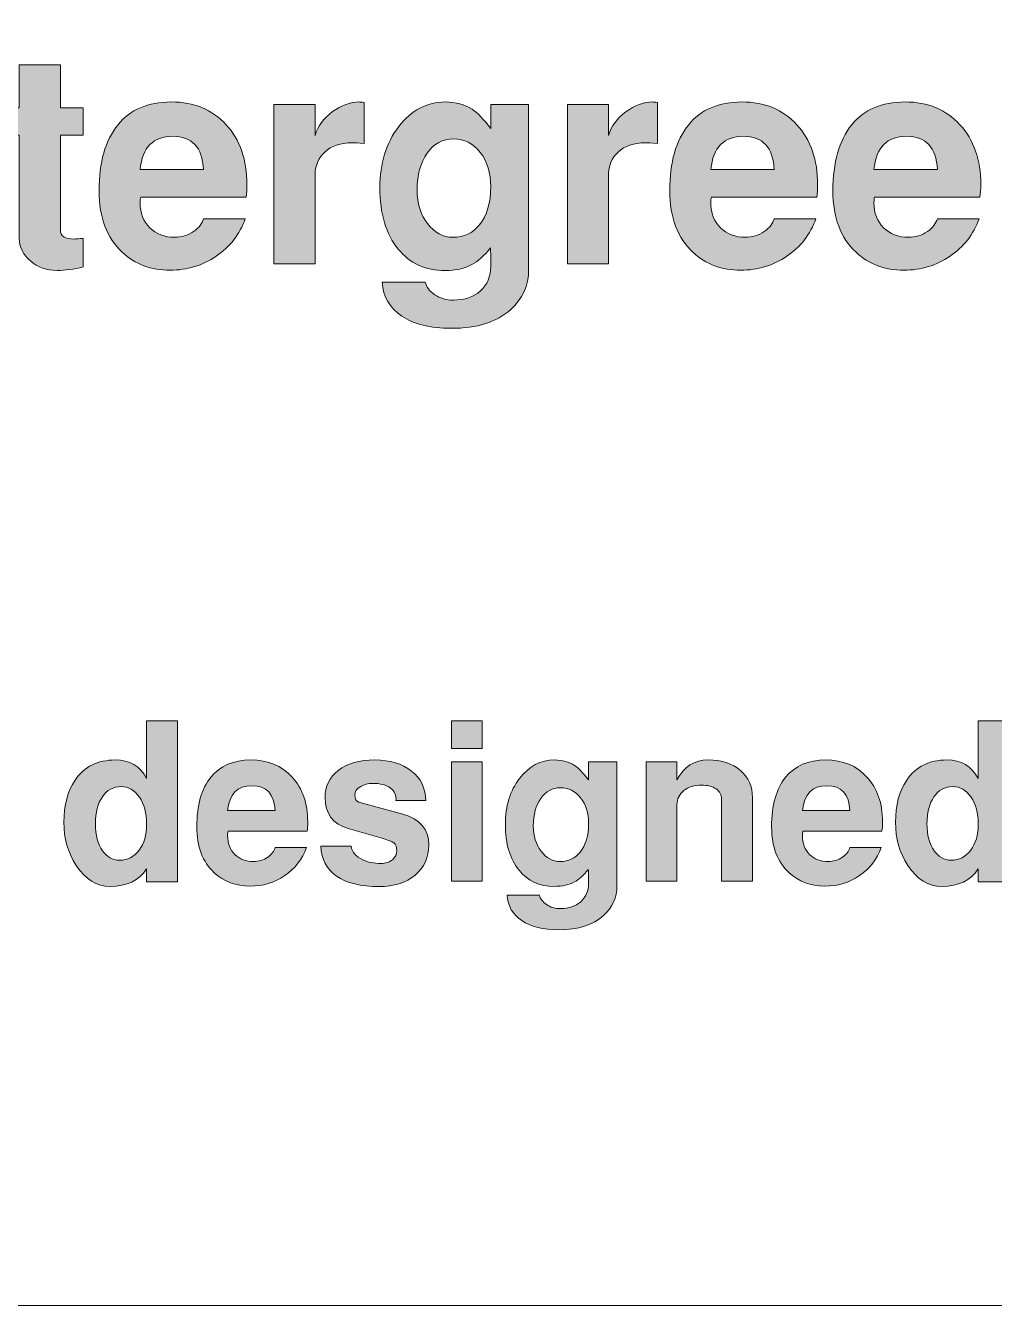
# Model space of a CAD drawing. Header units: inches. Extents: x 1.04 to 10.11, y -6.95 to -1.5.
# Drawn here: x 7.143 to 7.693, y -6.949 to -6.222 of the extents above; entities that cross this region are included whole.
import ezdxf

# ---------------------------------------------------------------- set-up
doc = ezdxf.new("R2010")
doc.units = ezdxf.units.IN
doc.header["$MEASUREMENT"] = 0
doc.layers.add('Layer 1', color=7, linetype='Continuous')

# ---------------------------------------------------------------- blocks, each defined once
blk = doc.blocks.new('block 256')
at = {"layer": 'Layer 1', "true_color": 0xed1f24}
h = blk.add_hatch(color=240, dxfattribs=at)
h.dxf.hatch_style = 2
edge = h.paths.add_edge_path()
edge.add_spline(control_points=[(7.17588, -6.35949), (7.17043, -6.36083), (7.16549, -6.36149), (7.16104, -6.36149), (7.15515, -6.36149), (7.1501, -6.35969), (7.14587, -6.35608), (7.14165, -6.35246), (7.13954, -6.34816), (7.13954, -6.34316), (7.13954, -6.34316), (7.13954, -6.28466), (7.13954, -6.28466), (7.13954, -6.28466), (7.12804, -6.28466), (7.12804, -6.28466), (7.12804, -6.28466), (7.12804, -6.26916), (7.12804, -6.26916), (7.12804, -6.26916), (7.13954, -6.26916), (7.13954, -6.26916), (7.13954, -6.26916), (7.13954, -6.24466), (7.13954, -6.24466), (7.13954, -6.24466), (7.16288, -6.24466), (7.16288, -6.24466), (7.16288, -6.24466), (7.16288, -6.26916), (7.16288, -6.26916), (7.16288, -6.26916), (7.17588, -6.26916), (7.17588, -6.26916), (7.17588, -6.26916), (7.17588, -6.28466), (7.17588, -6.28466), (7.17588, -6.28466), (7.16288, -6.28466), (7.16288, -6.28466), (7.16288, -6.28466), (7.16288, -6.33849), (7.16288, -6.33849), (7.16288, -6.34194), (7.16549, -6.34366), (7.17071, -6.34366), (7.17193, -6.34355), (7.17365, -6.34344), (7.17588, -6.34332), (7.17588, -6.34332), (7.17588, -6.35949), (7.17588, -6.35949)], knot_values=[0, 0, 0, 0, 1, 1, 1, 2, 2, 2, 3, 3, 3, 4, 4, 4, 5, 5, 5, 6, 6, 6, 7, 7, 7, 8, 8, 8, 9, 9, 9, 10, 10, 10, 11, 11, 11, 12, 12, 12, 13, 13, 13, 14, 14, 14, 15, 15, 15, 16, 16, 16, 17, 17, 17, 17], degree=3, periodic=1)
h = blk.add_hatch(color=240, dxfattribs=at)
h.dxf.hatch_style = 2
edge = h.paths.add_edge_path()
edge.add_spline(control_points=[(7.26887, -6.31266), (7.26887, -6.31533), (7.2687, -6.31772), (7.26837, -6.31982), (7.26837, -6.31982), (7.20854, -6.31982), (7.20854, -6.31982), (7.20831, -6.3205), (7.2082, -6.32155), (7.2082, -6.32299), (7.2082, -6.32888), (7.21002, -6.33363), (7.21365, -6.33724), (7.21729, -6.34085), (7.22202, -6.34266), (7.22786, -6.34266), (7.23171, -6.34266), (7.23528, -6.34155), (7.23859, -6.33933), (7.24156, -6.33722), (7.24344, -6.33483), (7.2442, -6.33216), (7.2442, -6.33216), (7.26787, -6.33216), (7.26787, -6.33216), (7.26476, -6.34094), (7.25928, -6.348), (7.25145, -6.35333), (7.24362, -6.35866), (7.23487, -6.36133), (7.22521, -6.36133), (7.21442, -6.36133), (7.20537, -6.35794), (7.19804, -6.35116), (7.18926, -6.34305), (7.18487, -6.33144), (7.18487, -6.31632), (7.18487, -6.3001), (7.1884, -6.28763), (7.19545, -6.27891), (7.20251, -6.27019), (7.21265, -6.26583), (7.22587, -6.26583), (7.23876, -6.26583), (7.24915, -6.27013), (7.25704, -6.27874), (7.26493, -6.28735), (7.26887, -6.29866), (7.26887, -6.31266)], knot_values=[0, 0, 0, 0, 1, 1, 1, 2, 2, 2, 3, 3, 3, 4, 4, 4, 5, 5, 5, 6, 6, 6, 7, 7, 7, 8, 8, 8, 9, 9, 9, 10, 10, 10, 11, 11, 11, 12, 12, 12, 13, 13, 13, 14, 14, 14, 15, 15, 15, 16, 16, 16, 16], degree=3, periodic=1)
edge = h.paths.add_edge_path()
edge.add_spline(control_points=[(7.2442, -6.30416), (7.24353, -6.29161), (7.2377, -6.28533), (7.22671, -6.28533), (7.2156, -6.28533), (7.20944, -6.29161), (7.2082, -6.30416), (7.2082, -6.30416), (7.2442, -6.30416), (7.2442, -6.30416)], knot_values=[0, 0, 0, 0, 1, 1, 1, 2, 2, 2, 3, 3, 3, 3], degree=3, periodic=1)
h = blk.add_hatch(color=240, dxfattribs=at)
h.dxf.hatch_style = 2
edge = h.paths.add_edge_path()
edge.add_spline(control_points=[(7.33537, -6.28949), (7.33226, -6.28916), (7.32998, -6.28899), (7.32854, -6.28899), (7.32198, -6.28899), (7.31684, -6.29074), (7.31312, -6.29424), (7.30939, -6.29774), (7.30754, -6.30216), (7.30754, -6.3075), (7.30754, -6.3075), (7.30754, -6.35766), (7.30754, -6.35766), (7.30754, -6.35766), (7.2842, -6.35766), (7.2842, -6.35766), (7.2842, -6.35766), (7.2842, -6.26733), (7.2842, -6.26733), (7.2842, -6.26733), (7.30754, -6.26733), (7.30754, -6.26733), (7.30754, -6.26733), (7.30754, -6.28482), (7.30754, -6.28482), (7.3092, -6.27949), (7.31253, -6.27499), (7.31753, -6.27133), (7.32254, -6.26766), (7.32753, -6.26583), (7.33253, -6.26583), (7.33309, -6.26583), (7.33404, -6.26594), (7.33537, -6.26616), (7.33537, -6.26616), (7.33537, -6.28949), (7.33537, -6.28949)], knot_values=[0, 0, 0, 0, 1, 1, 1, 2, 2, 2, 3, 3, 3, 4, 4, 4, 5, 5, 5, 6, 6, 6, 7, 7, 7, 8, 8, 8, 9, 9, 9, 10, 10, 10, 11, 11, 11, 12, 12, 12, 12], degree=3, periodic=1)
h = blk.add_hatch(color=240, dxfattribs=at)
h.dxf.hatch_style = 2
edge = h.paths.add_edge_path()
edge.add_spline(control_points=[(7.42887, -6.361), (7.42887, -6.37), (7.42548, -6.37755), (7.4187, -6.38366), (7.41081, -6.39077), (7.39954, -6.39433), (7.38487, -6.39433), (7.37298, -6.39433), (7.36362, -6.39202), (7.35678, -6.38741), (7.34995, -6.3828), (7.34626, -6.37638), (7.3457, -6.36816), (7.3457, -6.36816), (7.37016, -6.36816), (7.37016, -6.36816), (7.37073, -6.37083), (7.37251, -6.37318), (7.37553, -6.37524), (7.37855, -6.3773), (7.38212, -6.37832), (7.38625, -6.37832), (7.39251, -6.37832), (7.39759, -6.37657), (7.4015, -6.37307), (7.40542, -6.36957), (7.40737, -6.36494), (7.40737, -6.35916), (7.40737, -6.35316), (7.40731, -6.34966), (7.4072, -6.34866), (7.40352, -6.35322), (7.39999, -6.35638), (7.39665, -6.35816), (7.39263, -6.36038), (7.38754, -6.36149), (7.3814, -6.36149), (7.37023, -6.36149), (7.36134, -6.35744), (7.35476, -6.34932), (7.34783, -6.34088), (7.34437, -6.32927), (7.34437, -6.31449), (7.34437, -6.30071), (7.34794, -6.28916), (7.35509, -6.27983), (7.36224, -6.27049), (7.37107, -6.26583), (7.38156, -6.26583), (7.38749, -6.26583), (7.39257, -6.26722), (7.39682, -6.26999), (7.39994, -6.2721), (7.40346, -6.27572), (7.40737, -6.28082), (7.40737, -6.28082), (7.40737, -6.26733), (7.40737, -6.26733), (7.40737, -6.26733), (7.42887, -6.26733), (7.42887, -6.26733), (7.42887, -6.26733), (7.42887, -6.361), (7.42887, -6.361)], knot_values=[0, 0, 0, 0, 1, 1, 1, 2, 2, 2, 3, 3, 3, 4, 4, 4, 5, 5, 5, 6, 6, 6, 7, 7, 7, 8, 8, 8, 9, 9, 9, 10, 10, 10, 11, 11, 11, 12, 12, 12, 13, 13, 13, 14, 14, 14, 15, 15, 15, 16, 16, 16, 17, 17, 17, 18, 18, 18, 19, 19, 19, 20, 20, 20, 21, 21, 21, 21], degree=3, periodic=1)
edge = h.paths.add_edge_path()
edge.add_spline(control_points=[(7.40737, -6.31383), (7.40737, -6.30605), (7.40537, -6.2996), (7.40137, -6.29449), (7.39737, -6.28938), (7.39231, -6.28682), (7.3862, -6.28682), (7.37998, -6.28682), (7.37498, -6.28952), (7.3712, -6.29491), (7.36742, -6.3003), (7.36553, -6.30722), (7.36553, -6.31566), (7.36553, -6.32332), (7.36751, -6.32975), (7.37145, -6.33491), (7.37539, -6.34007), (7.3802, -6.34266), (7.38587, -6.34266), (7.39209, -6.34266), (7.39714, -6.34027), (7.40103, -6.33549), (7.40525, -6.33027), (7.40737, -6.32305), (7.40737, -6.31383)], knot_values=[0, 0, 0, 0, 1, 1, 1, 2, 2, 2, 3, 3, 3, 4, 4, 4, 5, 5, 5, 6, 6, 6, 7, 7, 7, 8, 8, 8, 8], degree=3, periodic=1)
h = blk.add_hatch(color=240, dxfattribs=at)
h.dxf.hatch_style = 2
edge = h.paths.add_edge_path()
edge.add_spline(control_points=[(7.50203, -6.28949), (7.49892, -6.28916), (7.49664, -6.28899), (7.49521, -6.28899), (7.48865, -6.28899), (7.48351, -6.29074), (7.47978, -6.29424), (7.47606, -6.29774), (7.4742, -6.30216), (7.4742, -6.3075), (7.4742, -6.3075), (7.4742, -6.35766), (7.4742, -6.35766), (7.4742, -6.35766), (7.45087, -6.35766), (7.45087, -6.35766), (7.45087, -6.35766), (7.45087, -6.26733), (7.45087, -6.26733), (7.45087, -6.26733), (7.4742, -6.26733), (7.4742, -6.26733), (7.4742, -6.26733), (7.4742, -6.28482), (7.4742, -6.28482), (7.47587, -6.27949), (7.4792, -6.27499), (7.4842, -6.27133), (7.4892, -6.26766), (7.4942, -6.26583), (7.4992, -6.26583), (7.49976, -6.26583), (7.50071, -6.26594), (7.50203, -6.26616), (7.50203, -6.26616), (7.50203, -6.28949), (7.50203, -6.28949)], knot_values=[0, 0, 0, 0, 1, 1, 1, 2, 2, 2, 3, 3, 3, 4, 4, 4, 5, 5, 5, 6, 6, 6, 7, 7, 7, 8, 8, 8, 9, 9, 9, 10, 10, 10, 11, 11, 11, 12, 12, 12, 12], degree=3, periodic=1)
h = blk.add_hatch(color=240, dxfattribs=at)
h.dxf.hatch_style = 2
edge = h.paths.add_edge_path()
edge.add_spline(control_points=[(7.59304, -6.31266), (7.59304, -6.31533), (7.59287, -6.31772), (7.59254, -6.31982), (7.59254, -6.31982), (7.5327, -6.31982), (7.5327, -6.31982), (7.53248, -6.3205), (7.53237, -6.32155), (7.53237, -6.32299), (7.53237, -6.32888), (7.53419, -6.33363), (7.53781, -6.33724), (7.54145, -6.34085), (7.54618, -6.34266), (7.55202, -6.34266), (7.55587, -6.34266), (7.55945, -6.34155), (7.56275, -6.33933), (7.56573, -6.33722), (7.5676, -6.33483), (7.56837, -6.33216), (7.56837, -6.33216), (7.59203, -6.33216), (7.59203, -6.33216), (7.58892, -6.34094), (7.58345, -6.348), (7.57562, -6.35333), (7.56778, -6.35866), (7.55903, -6.36133), (7.54937, -6.36133), (7.53859, -6.36133), (7.52953, -6.35794), (7.5222, -6.35116), (7.51342, -6.34305), (7.50903, -6.33144), (7.50903, -6.31632), (7.50903, -6.3001), (7.51256, -6.28763), (7.51962, -6.27891), (7.52667, -6.27019), (7.53681, -6.26583), (7.55004, -6.26583), (7.56292, -6.26583), (7.57331, -6.27013), (7.5812, -6.27874), (7.58909, -6.28735), (7.59304, -6.29866), (7.59304, -6.31266)], knot_values=[0, 0, 0, 0, 1, 1, 1, 2, 2, 2, 3, 3, 3, 4, 4, 4, 5, 5, 5, 6, 6, 6, 7, 7, 7, 8, 8, 8, 9, 9, 9, 10, 10, 10, 11, 11, 11, 12, 12, 12, 13, 13, 13, 14, 14, 14, 15, 15, 15, 16, 16, 16, 16], degree=3, periodic=1)
edge = h.paths.add_edge_path()
edge.add_spline(control_points=[(7.56837, -6.30416), (7.56769, -6.29161), (7.56186, -6.28533), (7.55088, -6.28533), (7.53977, -6.28533), (7.5336, -6.29161), (7.53237, -6.30416), (7.53237, -6.30416), (7.56837, -6.30416), (7.56837, -6.30416)], knot_values=[0, 0, 0, 0, 1, 1, 1, 2, 2, 2, 3, 3, 3, 3], degree=3, periodic=1)
h = blk.add_hatch(color=240, dxfattribs=at)
h.dxf.hatch_style = 2
edge = h.paths.add_edge_path()
edge.add_spline(control_points=[(7.6857, -6.31266), (7.6857, -6.31533), (7.68553, -6.31772), (7.6852, -6.31982), (7.6852, -6.31982), (7.62537, -6.31982), (7.62537, -6.31982), (7.62514, -6.3205), (7.62503, -6.32155), (7.62503, -6.32299), (7.62503, -6.32888), (7.62685, -6.33363), (7.63048, -6.33724), (7.63411, -6.34085), (7.63885, -6.34266), (7.64469, -6.34266), (7.64854, -6.34266), (7.65211, -6.34155), (7.65542, -6.33933), (7.65839, -6.33722), (7.66026, -6.33483), (7.66103, -6.33216), (7.66103, -6.33216), (7.6847, -6.33216), (7.6847, -6.33216), (7.68159, -6.34094), (7.67611, -6.348), (7.66828, -6.35333), (7.66045, -6.35866), (7.6517, -6.36133), (7.64204, -6.36133), (7.63125, -6.36133), (7.6222, -6.35794), (7.61487, -6.35116), (7.60609, -6.34305), (7.6017, -6.33144), (7.6017, -6.31632), (7.6017, -6.3001), (7.60522, -6.28763), (7.61228, -6.27891), (7.61934, -6.27019), (7.62948, -6.26583), (7.6427, -6.26583), (7.65559, -6.26583), (7.66597, -6.27013), (7.67387, -6.27874), (7.68176, -6.28735), (7.6857, -6.29866), (7.6857, -6.31266)], knot_values=[0, 0, 0, 0, 1, 1, 1, 2, 2, 2, 3, 3, 3, 4, 4, 4, 5, 5, 5, 6, 6, 6, 7, 7, 7, 8, 8, 8, 9, 9, 9, 10, 10, 10, 11, 11, 11, 12, 12, 12, 13, 13, 13, 14, 14, 14, 15, 15, 15, 16, 16, 16, 16], degree=3, periodic=1)
edge = h.paths.add_edge_path()
edge.add_spline(control_points=[(7.66103, -6.30416), (7.66036, -6.29161), (7.65453, -6.28533), (7.64354, -6.28533), (7.63243, -6.28533), (7.62627, -6.29161), (7.62503, -6.30416), (7.62503, -6.30416), (7.66103, -6.30416), (7.66103, -6.30416)], knot_values=[0, 0, 0, 0, 1, 1, 1, 2, 2, 2, 3, 3, 3, 3], degree=3, periodic=1)
at = {"layer": 'Layer 1', "lineweight": 0}
for points, knots in [([(7.17588, -6.35949), (7.17043, -6.36083), (7.16549, -6.36149), (7.16104, -6.36149), (7.15515, -6.36149), (7.1501, -6.35969), (7.14587, -6.35608), (7.14165, -6.35246), (7.13954, -6.34816), (7.13954, -6.34316), (7.13954, -6.34316), (7.13954, -6.28466), (7.13954, -6.28466), (7.13954, -6.28466), (7.12804, -6.28466), (7.12804, -6.28466), (7.12804, -6.28466), (7.12804, -6.26916), (7.12804, -6.26916), (7.12804, -6.26916), (7.13954, -6.26916), (7.13954, -6.26916), (7.13954, -6.26916), (7.13954, -6.24466), (7.13954, -6.24466), (7.13954, -6.24466), (7.16288, -6.24466), (7.16288, -6.24466), (7.16288, -6.24466), (7.16288, -6.26916), (7.16288, -6.26916), (7.16288, -6.26916), (7.17588, -6.26916), (7.17588, -6.26916), (7.17588, -6.26916), (7.17588, -6.28466), (7.17588, -6.28466), (7.17588, -6.28466), (7.16288, -6.28466), (7.16288, -6.28466), (7.16288, -6.28466), (7.16288, -6.33849), (7.16288, -6.33849), (7.16288, -6.34194), (7.16549, -6.34366), (7.17071, -6.34366), (7.17193, -6.34355), (7.17365, -6.34344), (7.17588, -6.34332), (7.17588, -6.34332), (7.17588, -6.35949), (7.17588, -6.35949)], [0, 0, 0, 0, 1, 1, 1, 2, 2, 2, 3, 3, 3, 4, 4, 4, 5, 5, 5, 6, 6, 6, 7, 7, 7, 8, 8, 8, 9, 9, 9, 10, 10, 10, 11, 11, 11, 12, 12, 12, 13, 13, 13, 14, 14, 14, 15, 15, 15, 16, 16, 16, 17, 17, 17, 17]), ([(7.26887, -6.31266), (7.26887, -6.31533), (7.2687, -6.31772), (7.26837, -6.31982), (7.26837, -6.31982), (7.20854, -6.31982), (7.20854, -6.31982), (7.20831, -6.3205), (7.2082, -6.32155), (7.2082, -6.32299), (7.2082, -6.32888), (7.21002, -6.33363), (7.21365, -6.33724), (7.21729, -6.34085), (7.22202, -6.34266), (7.22786, -6.34266), (7.23171, -6.34266), (7.23528, -6.34155), (7.23859, -6.33933), (7.24156, -6.33722), (7.24344, -6.33483), (7.2442, -6.33216), (7.2442, -6.33216), (7.26787, -6.33216), (7.26787, -6.33216), (7.26476, -6.34094), (7.25928, -6.348), (7.25145, -6.35333), (7.24362, -6.35866), (7.23487, -6.36133), (7.22521, -6.36133), (7.21442, -6.36133), (7.20537, -6.35794), (7.19804, -6.35116), (7.18926, -6.34305), (7.18487, -6.33144), (7.18487, -6.31632), (7.18487, -6.3001), (7.1884, -6.28763), (7.19545, -6.27891), (7.20251, -6.27019), (7.21265, -6.26583), (7.22587, -6.26583), (7.23876, -6.26583), (7.24915, -6.27013), (7.25704, -6.27874), (7.26493, -6.28735), (7.26887, -6.29866), (7.26887, -6.31266)], [0, 0, 0, 0, 1, 1, 1, 2, 2, 2, 3, 3, 3, 4, 4, 4, 5, 5, 5, 6, 6, 6, 7, 7, 7, 8, 8, 8, 9, 9, 9, 10, 10, 10, 11, 11, 11, 12, 12, 12, 13, 13, 13, 14, 14, 14, 15, 15, 15, 16, 16, 16, 16]), ([(7.33537, -6.28949), (7.33226, -6.28916), (7.32998, -6.28899), (7.32854, -6.28899), (7.32198, -6.28899), (7.31684, -6.29074), (7.31312, -6.29424), (7.30939, -6.29774), (7.30754, -6.30216), (7.30754, -6.3075), (7.30754, -6.3075), (7.30754, -6.35766), (7.30754, -6.35766), (7.30754, -6.35766), (7.2842, -6.35766), (7.2842, -6.35766), (7.2842, -6.35766), (7.2842, -6.26733), (7.2842, -6.26733), (7.2842, -6.26733), (7.30754, -6.26733), (7.30754, -6.26733), (7.30754, -6.26733), (7.30754, -6.28482), (7.30754, -6.28482), (7.3092, -6.27949), (7.31253, -6.27499), (7.31753, -6.27133), (7.32254, -6.26766), (7.32753, -6.26583), (7.33253, -6.26583), (7.33309, -6.26583), (7.33404, -6.26594), (7.33537, -6.26616), (7.33537, -6.26616), (7.33537, -6.28949), (7.33537, -6.28949)], [0, 0, 0, 0, 1, 1, 1, 2, 2, 2, 3, 3, 3, 4, 4, 4, 5, 5, 5, 6, 6, 6, 7, 7, 7, 8, 8, 8, 9, 9, 9, 10, 10, 10, 11, 11, 11, 12, 12, 12, 12]), ([(7.42887, -6.361), (7.42887, -6.37), (7.42548, -6.37755), (7.4187, -6.38366), (7.41081, -6.39077), (7.39954, -6.39433), (7.38487, -6.39433), (7.37298, -6.39433), (7.36362, -6.39202), (7.35678, -6.38741), (7.34995, -6.3828), (7.34626, -6.37638), (7.3457, -6.36816), (7.3457, -6.36816), (7.37016, -6.36816), (7.37016, -6.36816), (7.37073, -6.37083), (7.37251, -6.37318), (7.37553, -6.37524), (7.37855, -6.3773), (7.38212, -6.37832), (7.38625, -6.37832), (7.39251, -6.37832), (7.39759, -6.37657), (7.4015, -6.37307), (7.40542, -6.36957), (7.40737, -6.36494), (7.40737, -6.35916), (7.40737, -6.35316), (7.40731, -6.34966), (7.4072, -6.34866), (7.40352, -6.35322), (7.39999, -6.35638), (7.39665, -6.35816), (7.39263, -6.36038), (7.38754, -6.36149), (7.3814, -6.36149), (7.37023, -6.36149), (7.36134, -6.35744), (7.35476, -6.34932), (7.34783, -6.34088), (7.34437, -6.32927), (7.34437, -6.31449), (7.34437, -6.30071), (7.34794, -6.28916), (7.35509, -6.27983), (7.36224, -6.27049), (7.37107, -6.26583), (7.38156, -6.26583), (7.38749, -6.26583), (7.39257, -6.26722), (7.39682, -6.26999), (7.39994, -6.2721), (7.40346, -6.27572), (7.40737, -6.28082), (7.40737, -6.28082), (7.40737, -6.26733), (7.40737, -6.26733), (7.40737, -6.26733), (7.42887, -6.26733), (7.42887, -6.26733), (7.42887, -6.26733), (7.42887, -6.361), (7.42887, -6.361)], [0, 0, 0, 0, 1, 1, 1, 2, 2, 2, 3, 3, 3, 4, 4, 4, 5, 5, 5, 6, 6, 6, 7, 7, 7, 8, 8, 8, 9, 9, 9, 10, 10, 10, 11, 11, 11, 12, 12, 12, 13, 13, 13, 14, 14, 14, 15, 15, 15, 16, 16, 16, 17, 17, 17, 18, 18, 18, 19, 19, 19, 20, 20, 20, 21, 21, 21, 21]), ([(7.50203, -6.28949), (7.49892, -6.28916), (7.49664, -6.28899), (7.49521, -6.28899), (7.48865, -6.28899), (7.48351, -6.29074), (7.47978, -6.29424), (7.47606, -6.29774), (7.4742, -6.30216), (7.4742, -6.3075), (7.4742, -6.3075), (7.4742, -6.35766), (7.4742, -6.35766), (7.4742, -6.35766), (7.45087, -6.35766), (7.45087, -6.35766), (7.45087, -6.35766), (7.45087, -6.26733), (7.45087, -6.26733), (7.45087, -6.26733), (7.4742, -6.26733), (7.4742, -6.26733), (7.4742, -6.26733), (7.4742, -6.28482), (7.4742, -6.28482), (7.47587, -6.27949), (7.4792, -6.27499), (7.4842, -6.27133), (7.4892, -6.26766), (7.4942, -6.26583), (7.4992, -6.26583), (7.49976, -6.26583), (7.50071, -6.26594), (7.50203, -6.26616), (7.50203, -6.26616), (7.50203, -6.28949), (7.50203, -6.28949)], [0, 0, 0, 0, 1, 1, 1, 2, 2, 2, 3, 3, 3, 4, 4, 4, 5, 5, 5, 6, 6, 6, 7, 7, 7, 8, 8, 8, 9, 9, 9, 10, 10, 10, 11, 11, 11, 12, 12, 12, 12]), ([(7.59304, -6.31266), (7.59304, -6.31533), (7.59287, -6.31772), (7.59254, -6.31982), (7.59254, -6.31982), (7.5327, -6.31982), (7.5327, -6.31982), (7.53248, -6.3205), (7.53237, -6.32155), (7.53237, -6.32299), (7.53237, -6.32888), (7.53419, -6.33363), (7.53781, -6.33724), (7.54145, -6.34085), (7.54618, -6.34266), (7.55202, -6.34266), (7.55587, -6.34266), (7.55945, -6.34155), (7.56275, -6.33933), (7.56573, -6.33722), (7.5676, -6.33483), (7.56837, -6.33216), (7.56837, -6.33216), (7.59203, -6.33216), (7.59203, -6.33216), (7.58892, -6.34094), (7.58345, -6.348), (7.57562, -6.35333), (7.56778, -6.35866), (7.55903, -6.36133), (7.54937, -6.36133), (7.53859, -6.36133), (7.52953, -6.35794), (7.5222, -6.35116), (7.51342, -6.34305), (7.50903, -6.33144), (7.50903, -6.31632), (7.50903, -6.3001), (7.51256, -6.28763), (7.51962, -6.27891), (7.52667, -6.27019), (7.53681, -6.26583), (7.55004, -6.26583), (7.56292, -6.26583), (7.57331, -6.27013), (7.5812, -6.27874), (7.58909, -6.28735), (7.59304, -6.29866), (7.59304, -6.31266)], [0, 0, 0, 0, 1, 1, 1, 2, 2, 2, 3, 3, 3, 4, 4, 4, 5, 5, 5, 6, 6, 6, 7, 7, 7, 8, 8, 8, 9, 9, 9, 10, 10, 10, 11, 11, 11, 12, 12, 12, 13, 13, 13, 14, 14, 14, 15, 15, 15, 16, 16, 16, 16]), ([(7.6857, -6.31266), (7.6857, -6.31533), (7.68553, -6.31772), (7.6852, -6.31982), (7.6852, -6.31982), (7.62537, -6.31982), (7.62537, -6.31982), (7.62514, -6.3205), (7.62503, -6.32155), (7.62503, -6.32299), (7.62503, -6.32888), (7.62685, -6.33363), (7.63048, -6.33724), (7.63411, -6.34085), (7.63885, -6.34266), (7.64469, -6.34266), (7.64854, -6.34266), (7.65211, -6.34155), (7.65542, -6.33933), (7.65839, -6.33722), (7.66026, -6.33483), (7.66103, -6.33216), (7.66103, -6.33216), (7.6847, -6.33216), (7.6847, -6.33216), (7.68159, -6.34094), (7.67611, -6.348), (7.66828, -6.35333), (7.66045, -6.35866), (7.6517, -6.36133), (7.64204, -6.36133), (7.63125, -6.36133), (7.6222, -6.35794), (7.61487, -6.35116), (7.60609, -6.34305), (7.6017, -6.33144), (7.6017, -6.31632), (7.6017, -6.3001), (7.60522, -6.28763), (7.61228, -6.27891), (7.61934, -6.27019), (7.62948, -6.26583), (7.6427, -6.26583), (7.65559, -6.26583), (7.66597, -6.27013), (7.67387, -6.27874), (7.68176, -6.28735), (7.6857, -6.29866), (7.6857, -6.31266)], [0, 0, 0, 0, 1, 1, 1, 2, 2, 2, 3, 3, 3, 4, 4, 4, 5, 5, 5, 6, 6, 6, 7, 7, 7, 8, 8, 8, 9, 9, 9, 10, 10, 10, 11, 11, 11, 12, 12, 12, 13, 13, 13, 14, 14, 14, 15, 15, 15, 16, 16, 16, 16]), ([(7.2442, -6.30416), (7.24353, -6.29161), (7.2377, -6.28533), (7.22671, -6.28533), (7.2156, -6.28533), (7.20944, -6.29161), (7.2082, -6.30416), (7.2082, -6.30416), (7.2442, -6.30416), (7.2442, -6.30416)], [0, 0, 0, 0, 1, 1, 1, 2, 2, 2, 3, 3, 3, 3]), ([(7.40737, -6.31383), (7.40737, -6.30605), (7.40537, -6.2996), (7.40137, -6.29449), (7.39737, -6.28938), (7.39231, -6.28682), (7.3862, -6.28682), (7.37998, -6.28682), (7.37498, -6.28952), (7.3712, -6.29491), (7.36742, -6.3003), (7.36553, -6.30722), (7.36553, -6.31566), (7.36553, -6.32332), (7.36751, -6.32975), (7.37145, -6.33491), (7.37539, -6.34007), (7.3802, -6.34266), (7.38587, -6.34266), (7.39209, -6.34266), (7.39714, -6.34027), (7.40103, -6.33549), (7.40525, -6.33027), (7.40737, -6.32305), (7.40737, -6.31383)], [0, 0, 0, 0, 1, 1, 1, 2, 2, 2, 3, 3, 3, 4, 4, 4, 5, 5, 5, 6, 6, 6, 7, 7, 7, 8, 8, 8, 8]), ([(7.56837, -6.30416), (7.56769, -6.29161), (7.56186, -6.28533), (7.55088, -6.28533), (7.53977, -6.28533), (7.5336, -6.29161), (7.53237, -6.30416), (7.53237, -6.30416), (7.56837, -6.30416), (7.56837, -6.30416)], [0, 0, 0, 0, 1, 1, 1, 2, 2, 2, 3, 3, 3, 3]), ([(7.66103, -6.30416), (7.66036, -6.29161), (7.65453, -6.28533), (7.64354, -6.28533), (7.63243, -6.28533), (7.62627, -6.29161), (7.62503, -6.30416), (7.62503, -6.30416), (7.66103, -6.30416), (7.66103, -6.30416)], [0, 0, 0, 0, 1, 1, 1, 2, 2, 2, 3, 3, 3, 3])]:
    blk.add_open_spline(points, degree=3, knots=knots, dxfattribs=at)
blk = doc.blocks.new('block 254')
at = {"layer": 'Layer 1'}
blk.add_blockref('block 256', (0, 0), dxfattribs=at)
blk = doc.blocks.new('block 271')
at = {"layer": 'Layer 1', "true_color": 0xed1f24}
h = blk.add_hatch(color=240, dxfattribs=at)
h.dxf.hatch_style = 2
edge = h.paths.add_edge_path()
edge.add_spline(control_points=[(7.22938, -6.70866), (7.22938, -6.70866), (7.21189, -6.70866), (7.21189, -6.70866), (7.21189, -6.70866), (7.21189, -6.70129), (7.21189, -6.70129), (7.20755, -6.70787), (7.20064, -6.71116), (7.19113, -6.71116), (7.18346, -6.71116), (7.17705, -6.7072), (7.17188, -6.69929), (7.16722, -6.69204), (7.16488, -6.68387), (7.16488, -6.67478), (7.16488, -6.66512), (7.16701, -6.65712), (7.17126, -6.65078), (7.17643, -6.6432), (7.18401, -6.63941), (7.19401, -6.63941), (7.20226, -6.63941), (7.20822, -6.64291), (7.21189, -6.64991), (7.21189, -6.64991), (7.21189, -6.61716), (7.21189, -6.61716), (7.21189, -6.61716), (7.22938, -6.61716), (7.22938, -6.61716), (7.22938, -6.61716), (7.22938, -6.70866), (7.22938, -6.70866)], knot_values=[0, 0, 0, 0, 1, 1, 1, 2, 2, 2, 3, 3, 3, 4, 4, 4, 5, 5, 5, 6, 6, 6, 7, 7, 7, 8, 8, 8, 9, 9, 9, 10, 10, 10, 11, 11, 11, 11], degree=3, periodic=1)
edge = h.paths.add_edge_path()
edge.add_spline(control_points=[(7.21189, -6.67585), (7.21189, -6.66962), (7.21052, -6.6645), (7.20778, -6.66052), (7.20504, -6.65653), (7.20159, -6.65453), (7.19745, -6.65453), (7.19297, -6.65453), (7.18939, -6.65645), (7.18674, -6.66027), (7.18408, -6.66409), (7.18276, -6.6692), (7.18276, -6.6756), (7.18276, -6.68208), (7.18413, -6.68719), (7.18687, -6.69092), (7.18935, -6.6945), (7.19255, -6.69629), (7.19645, -6.69629), (7.20102, -6.69629), (7.20473, -6.6944), (7.20759, -6.69061), (7.21046, -6.68684), (7.21189, -6.68191), (7.21189, -6.67585)], knot_values=[0, 0, 0, 0, 1, 1, 1, 2, 2, 2, 3, 3, 3, 4, 4, 4, 5, 5, 5, 6, 6, 6, 7, 7, 7, 8, 8, 8, 8], degree=3, periodic=1)
h = blk.add_hatch(color=240, dxfattribs=at)
h.dxf.hatch_style = 2
h.paths.add_polyline_path([(7.40251, -6.63279), (7.38501, -6.63279), (7.38501, -6.61716), (7.40251, -6.61716)])
h.paths.add_polyline_path([(7.40251, -6.70829), (7.38501, -6.70829), (7.38501, -6.64054), (7.40251, -6.64054)])
h = blk.add_hatch(color=240, dxfattribs=at)
h.dxf.hatch_style = 2
edge = h.paths.add_edge_path()
edge.add_spline(control_points=[(7.70177, -6.70866), (7.70177, -6.70866), (7.68427, -6.70866), (7.68427, -6.70866), (7.68427, -6.70866), (7.68427, -6.70129), (7.68427, -6.70129), (7.67994, -6.70787), (7.67302, -6.71116), (7.66352, -6.71116), (7.65585, -6.71116), (7.64943, -6.7072), (7.64427, -6.69929), (7.6396, -6.69204), (7.63727, -6.68387), (7.63727, -6.67478), (7.63727, -6.66512), (7.63939, -6.65712), (7.64364, -6.65078), (7.64881, -6.6432), (7.65639, -6.63941), (7.6664, -6.63941), (7.67464, -6.63941), (7.6806, -6.64291), (7.68427, -6.64991), (7.68427, -6.64991), (7.68427, -6.61716), (7.68427, -6.61716), (7.68427, -6.61716), (7.70177, -6.61716), (7.70177, -6.61716), (7.70177, -6.61716), (7.70177, -6.70866), (7.70177, -6.70866)], knot_values=[0, 0, 0, 0, 1, 1, 1, 2, 2, 2, 3, 3, 3, 4, 4, 4, 5, 5, 5, 6, 6, 6, 7, 7, 7, 8, 8, 8, 9, 9, 9, 10, 10, 10, 11, 11, 11, 11], degree=3, periodic=1)
edge = h.paths.add_edge_path()
edge.add_spline(control_points=[(7.68427, -6.67585), (7.68427, -6.66962), (7.6829, -6.6645), (7.68016, -6.66052), (7.67742, -6.65653), (7.67398, -6.65453), (7.66983, -6.65453), (7.66535, -6.65453), (7.66178, -6.65645), (7.65913, -6.66027), (7.65647, -6.66409), (7.65514, -6.6692), (7.65514, -6.6756), (7.65514, -6.68208), (7.65651, -6.68719), (7.65925, -6.69092), (7.66174, -6.6945), (7.66494, -6.69629), (7.66884, -6.69629), (7.6734, -6.69629), (7.67711, -6.6944), (7.67997, -6.69061), (7.68284, -6.68684), (7.68427, -6.68191), (7.68427, -6.67585)], knot_values=[0, 0, 0, 0, 1, 1, 1, 2, 2, 2, 3, 3, 3, 4, 4, 4, 5, 5, 5, 6, 6, 6, 7, 7, 7, 8, 8, 8, 8], degree=3, periodic=1)
h = blk.add_hatch(color=240, dxfattribs=at)
h.dxf.hatch_style = 2
edge = h.paths.add_edge_path()
edge.add_spline(control_points=[(7.30339, -6.67453), (7.30339, -6.67653), (7.30326, -6.67833), (7.30301, -6.67991), (7.30301, -6.67991), (7.25813, -6.67991), (7.25813, -6.67991), (7.25797, -6.68041), (7.25789, -6.68121), (7.25789, -6.68228), (7.25789, -6.68671), (7.25924, -6.69027), (7.26197, -6.69297), (7.2647, -6.69569), (7.26824, -6.69704), (7.27262, -6.69704), (7.27551, -6.69704), (7.2782, -6.6962), (7.28067, -6.69453), (7.2829, -6.69295), (7.28431, -6.69116), (7.28488, -6.68916), (7.28488, -6.68916), (7.30263, -6.68916), (7.30263, -6.68916), (7.3003, -6.69575), (7.2962, -6.70104), (7.29032, -6.70504), (7.28444, -6.70904), (7.27789, -6.71104), (7.27064, -6.71104), (7.26255, -6.71104), (7.25576, -6.7085), (7.25026, -6.70341), (7.24367, -6.69733), (7.24038, -6.68862), (7.24038, -6.67729), (7.24038, -6.66512), (7.24303, -6.65577), (7.24832, -6.64922), (7.25361, -6.64268), (7.26122, -6.63941), (7.27113, -6.63941), (7.2808, -6.63941), (7.28859, -6.64264), (7.29451, -6.6491), (7.30043, -6.65556), (7.30339, -6.66404), (7.30339, -6.67453)], knot_values=[0, 0, 0, 0, 1, 1, 1, 2, 2, 2, 3, 3, 3, 4, 4, 4, 5, 5, 5, 6, 6, 6, 7, 7, 7, 8, 8, 8, 9, 9, 9, 10, 10, 10, 11, 11, 11, 12, 12, 12, 13, 13, 13, 14, 14, 14, 15, 15, 15, 16, 16, 16, 16], degree=3, periodic=1)
edge = h.paths.add_edge_path()
edge.add_spline(control_points=[(7.28488, -6.66816), (7.28438, -6.65875), (7.28, -6.65404), (7.27176, -6.65404), (7.26343, -6.65404), (7.25881, -6.65875), (7.25789, -6.66816), (7.25789, -6.66816), (7.28488, -6.66816), (7.28488, -6.66816)], knot_values=[0, 0, 0, 0, 1, 1, 1, 2, 2, 2, 3, 3, 3, 3], degree=3, periodic=1)
h = blk.add_hatch(color=240, dxfattribs=at)
h.dxf.hatch_style = 2
edge = h.paths.add_edge_path()
edge.add_spline(control_points=[(7.37214, -6.68766), (7.37214, -6.69466), (7.36955, -6.70035), (7.36439, -6.70473), (7.35922, -6.7091), (7.35239, -6.71128), (7.34389, -6.71128), (7.33347, -6.71128), (7.32545, -6.7093), (7.31982, -6.70535), (7.3142, -6.70139), (7.31118, -6.69575), (7.31076, -6.68841), (7.31076, -6.68841), (7.32802, -6.68841), (7.32802, -6.68841), (7.32868, -6.69183), (7.33089, -6.69437), (7.33464, -6.69604), (7.33756, -6.69746), (7.34102, -6.69816), (7.34501, -6.69816), (7.3476, -6.69816), (7.34975, -6.69745), (7.35145, -6.69602), (7.35316, -6.69459), (7.35402, -6.69287), (7.35402, -6.69086), (7.35402, -6.68884), (7.35343, -6.68737), (7.35227, -6.68645), (7.35136, -6.68578), (7.34932, -6.68498), (7.34617, -6.68405), (7.34617, -6.68405), (7.3264, -6.67837), (7.3264, -6.67837), (7.31764, -6.67578), (7.31327, -6.66992), (7.31327, -6.66076), (7.31327, -6.65435), (7.31576, -6.64919), (7.32077, -6.64528), (7.32576, -6.64137), (7.33268, -6.63941), (7.34151, -6.63941), (7.3501, -6.63941), (7.35704, -6.64149), (7.36233, -6.64566), (7.36762, -6.64983), (7.37031, -6.65541), (7.37039, -6.66241), (7.37039, -6.66241), (7.35352, -6.66241), (7.35352, -6.66241), (7.35377, -6.65949), (7.35274, -6.65714), (7.35045, -6.65535), (7.34816, -6.65356), (7.34472, -6.65266), (7.34014, -6.65266), (7.33764, -6.65266), (7.33543, -6.65325), (7.33352, -6.65441), (7.33126, -6.65566), (7.33014, -6.65729), (7.33014, -6.65929), (7.33014, -6.66153), (7.33089, -6.66287), (7.33239, -6.66328), (7.33239, -6.66328), (7.35739, -6.67016), (7.35739, -6.67016), (7.36722, -6.67283), (7.37214, -6.67866), (7.37214, -6.68766)], knot_values=[0, 0, 0, 0, 1, 1, 1, 2, 2, 2, 3, 3, 3, 4, 4, 4, 5, 5, 5, 6, 6, 6, 7, 7, 7, 8, 8, 8, 9, 9, 9, 10, 10, 10, 11, 11, 11, 12, 12, 12, 13, 13, 13, 14, 14, 14, 15, 15, 15, 16, 16, 16, 17, 17, 17, 18, 18, 18, 19, 19, 19, 20, 20, 20, 21, 21, 21, 22, 22, 22, 23, 23, 23, 24, 24, 24, 25, 25, 25, 25], degree=3, periodic=1)
h = blk.add_hatch(color=240, dxfattribs=at)
h.dxf.hatch_style = 2
edge = h.paths.add_edge_path()
edge.add_spline(control_points=[(7.47902, -6.71079), (7.47902, -6.71754), (7.47647, -6.7232), (7.47139, -6.72778), (7.46547, -6.73312), (7.45702, -6.73579), (7.44602, -6.73579), (7.4371, -6.73579), (7.43008, -6.73406), (7.42495, -6.7306), (7.41983, -6.72714), (7.41706, -6.72232), (7.41665, -6.71616), (7.41665, -6.71616), (7.43499, -6.71616), (7.43499, -6.71616), (7.43541, -6.71816), (7.43675, -6.71993), (7.43901, -6.72148), (7.44128, -6.72302), (7.44396, -6.72379), (7.44706, -6.72379), (7.45175, -6.72379), (7.45556, -6.72247), (7.4585, -6.71985), (7.46143, -6.71722), (7.4629, -6.71375), (7.4629, -6.70941), (7.4629, -6.70491), (7.46285, -6.70228), (7.46277, -6.70154), (7.46, -6.70496), (7.45736, -6.70733), (7.45485, -6.70866), (7.45184, -6.71033), (7.44803, -6.71116), (7.44341, -6.71116), (7.43504, -6.71116), (7.42838, -6.70812), (7.42343, -6.70203), (7.41824, -6.69571), (7.41564, -6.687), (7.41564, -6.67591), (7.41564, -6.66558), (7.41832, -6.65691), (7.42369, -6.64991), (7.42905, -6.64291), (7.43567, -6.63941), (7.44354, -6.63941), (7.44798, -6.63941), (7.4518, -6.64046), (7.45498, -6.64254), (7.45732, -6.64412), (7.45996, -6.64683), (7.4629, -6.65066), (7.4629, -6.65066), (7.4629, -6.64054), (7.4629, -6.64054), (7.4629, -6.64054), (7.47902, -6.64054), (7.47902, -6.64054), (7.47902, -6.64054), (7.47902, -6.71079), (7.47902, -6.71079)], knot_values=[0, 0, 0, 0, 1, 1, 1, 2, 2, 2, 3, 3, 3, 4, 4, 4, 5, 5, 5, 6, 6, 6, 7, 7, 7, 8, 8, 8, 9, 9, 9, 10, 10, 10, 11, 11, 11, 12, 12, 12, 13, 13, 13, 14, 14, 14, 15, 15, 15, 16, 16, 16, 17, 17, 17, 18, 18, 18, 19, 19, 19, 20, 20, 20, 21, 21, 21, 21], degree=3, periodic=1)
edge = h.paths.add_edge_path()
edge.add_spline(control_points=[(7.4629, -6.67541), (7.4629, -6.66958), (7.46139, -6.66475), (7.45839, -6.66091), (7.4554, -6.65708), (7.4516, -6.65516), (7.44702, -6.65516), (7.44235, -6.65516), (7.4386, -6.65718), (7.43577, -6.66122), (7.43294, -6.66527), (7.43152, -6.67045), (7.43152, -6.67678), (7.43152, -6.68254), (7.433, -6.68735), (7.43595, -6.69122), (7.43891, -6.6951), (7.44252, -6.69704), (7.44677, -6.69704), (7.45144, -6.69704), (7.45523, -6.69524), (7.45814, -6.69166), (7.46131, -6.68774), (7.4629, -6.68233), (7.4629, -6.67541)], knot_values=[0, 0, 0, 0, 1, 1, 1, 2, 2, 2, 3, 3, 3, 4, 4, 4, 5, 5, 5, 6, 6, 6, 7, 7, 7, 8, 8, 8, 8], degree=3, periodic=1)
h = blk.add_hatch(color=240, dxfattribs=at)
h.dxf.hatch_style = 2
edge = h.paths.add_edge_path()
edge.add_spline(control_points=[(7.55602, -6.70829), (7.55602, -6.70829), (7.53852, -6.70829), (7.53852, -6.70829), (7.53852, -6.70829), (7.53852, -6.66178), (7.53852, -6.66178), (7.53852, -6.65929), (7.53748, -6.65731), (7.53539, -6.65585), (7.53331, -6.65439), (7.53048, -6.65366), (7.5269, -6.65366), (7.52298, -6.65366), (7.51971, -6.6547), (7.51708, -6.65679), (7.51446, -6.65887), (7.51314, -6.66149), (7.51314, -6.66466), (7.51314, -6.66466), (7.51314, -6.70829), (7.51314, -6.70829), (7.51314, -6.70829), (7.49565, -6.70829), (7.49565, -6.70829), (7.49565, -6.70829), (7.49565, -6.64054), (7.49565, -6.64054), (7.49565, -6.64054), (7.51314, -6.64054), (7.51314, -6.64054), (7.51314, -6.64054), (7.51314, -6.65066), (7.51314, -6.65066), (7.51706, -6.64316), (7.52298, -6.63941), (7.5309, -6.63941), (7.53848, -6.63941), (7.54456, -6.64137), (7.54915, -6.64528), (7.55372, -6.6492), (7.55602, -6.65437), (7.55602, -6.66079), (7.55602, -6.66079), (7.55602, -6.70829), (7.55602, -6.70829)], knot_values=[0, 0, 0, 0, 1, 1, 1, 2, 2, 2, 3, 3, 3, 4, 4, 4, 5, 5, 5, 6, 6, 6, 7, 7, 7, 8, 8, 8, 9, 9, 9, 10, 10, 10, 11, 11, 11, 12, 12, 12, 13, 13, 13, 14, 14, 14, 15, 15, 15, 15], degree=3, periodic=1)
h = blk.add_hatch(color=240, dxfattribs=at)
h.dxf.hatch_style = 2
edge = h.paths.add_edge_path()
edge.add_spline(control_points=[(7.6299, -6.67453), (7.6299, -6.67653), (7.62977, -6.67833), (7.62952, -6.67991), (7.62952, -6.67991), (7.58464, -6.67991), (7.58464, -6.67991), (7.58448, -6.68041), (7.5844, -6.68121), (7.5844, -6.68228), (7.5844, -6.68671), (7.58575, -6.69027), (7.58848, -6.69297), (7.59121, -6.69569), (7.59475, -6.69704), (7.59913, -6.69704), (7.60202, -6.69704), (7.60471, -6.6962), (7.60718, -6.69453), (7.60942, -6.69295), (7.61082, -6.69116), (7.6114, -6.68916), (7.6114, -6.68916), (7.62914, -6.68916), (7.62914, -6.68916), (7.62681, -6.69575), (7.62271, -6.70104), (7.61683, -6.70504), (7.61096, -6.70904), (7.6044, -6.71104), (7.59715, -6.71104), (7.58906, -6.71104), (7.58227, -6.7085), (7.57677, -6.70341), (7.57018, -6.69733), (7.56689, -6.68862), (7.56689, -6.67729), (7.56689, -6.66512), (7.56954, -6.65577), (7.57483, -6.64922), (7.58013, -6.64268), (7.58773, -6.63941), (7.59764, -6.63941), (7.60731, -6.63941), (7.61511, -6.64264), (7.62102, -6.6491), (7.62694, -6.65556), (7.6299, -6.66404), (7.6299, -6.67453)], knot_values=[0, 0, 0, 0, 1, 1, 1, 2, 2, 2, 3, 3, 3, 4, 4, 4, 5, 5, 5, 6, 6, 6, 7, 7, 7, 8, 8, 8, 9, 9, 9, 10, 10, 10, 11, 11, 11, 12, 12, 12, 13, 13, 13, 14, 14, 14, 15, 15, 15, 16, 16, 16, 16], degree=3, periodic=1)
edge = h.paths.add_edge_path()
edge.add_spline(control_points=[(7.6114, -6.66816), (7.61089, -6.65875), (7.60651, -6.65404), (7.59827, -6.65404), (7.58995, -6.65404), (7.58532, -6.65875), (7.5844, -6.66816), (7.5844, -6.66816), (7.6114, -6.66816), (7.6114, -6.66816)], knot_values=[0, 0, 0, 0, 1, 1, 1, 2, 2, 2, 3, 3, 3, 3], degree=3, periodic=1)
at = {"layer": 'Layer 1', "lineweight": 0}
for points in [[(7.40251, -6.63279), (7.38501, -6.63279), (7.38501, -6.61716), (7.40251, -6.61716), (7.40251, -6.63279)], [(7.40251, -6.70829), (7.38501, -6.70829), (7.38501, -6.64054), (7.40251, -6.64054), (7.40251, -6.70829)]]:
    blk.add_lwpolyline(points, dxfattribs=at)
for points, knots in [([(7.22938, -6.70866), (7.22938, -6.70866), (7.21189, -6.70866), (7.21189, -6.70866), (7.21189, -6.70866), (7.21189, -6.70129), (7.21189, -6.70129), (7.20755, -6.70787), (7.20064, -6.71116), (7.19113, -6.71116), (7.18346, -6.71116), (7.17705, -6.7072), (7.17188, -6.69929), (7.16722, -6.69204), (7.16488, -6.68387), (7.16488, -6.67478), (7.16488, -6.66512), (7.16701, -6.65712), (7.17126, -6.65078), (7.17643, -6.6432), (7.18401, -6.63941), (7.19401, -6.63941), (7.20226, -6.63941), (7.20822, -6.64291), (7.21189, -6.64991), (7.21189, -6.64991), (7.21189, -6.61716), (7.21189, -6.61716), (7.21189, -6.61716), (7.22938, -6.61716), (7.22938, -6.61716), (7.22938, -6.61716), (7.22938, -6.70866), (7.22938, -6.70866)], [0, 0, 0, 0, 1, 1, 1, 2, 2, 2, 3, 3, 3, 4, 4, 4, 5, 5, 5, 6, 6, 6, 7, 7, 7, 8, 8, 8, 9, 9, 9, 10, 10, 10, 11, 11, 11, 11]), ([(7.70177, -6.70866), (7.70177, -6.70866), (7.68427, -6.70866), (7.68427, -6.70866), (7.68427, -6.70866), (7.68427, -6.70129), (7.68427, -6.70129), (7.67994, -6.70787), (7.67302, -6.71116), (7.66352, -6.71116), (7.65585, -6.71116), (7.64943, -6.7072), (7.64427, -6.69929), (7.6396, -6.69204), (7.63727, -6.68387), (7.63727, -6.67478), (7.63727, -6.66512), (7.63939, -6.65712), (7.64364, -6.65078), (7.64881, -6.6432), (7.65639, -6.63941), (7.6664, -6.63941), (7.67464, -6.63941), (7.6806, -6.64291), (7.68427, -6.64991), (7.68427, -6.64991), (7.68427, -6.61716), (7.68427, -6.61716), (7.68427, -6.61716), (7.70177, -6.61716), (7.70177, -6.61716), (7.70177, -6.61716), (7.70177, -6.70866), (7.70177, -6.70866)], [0, 0, 0, 0, 1, 1, 1, 2, 2, 2, 3, 3, 3, 4, 4, 4, 5, 5, 5, 6, 6, 6, 7, 7, 7, 8, 8, 8, 9, 9, 9, 10, 10, 10, 11, 11, 11, 11]), ([(7.30339, -6.67453), (7.30339, -6.67653), (7.30326, -6.67833), (7.30301, -6.67991), (7.30301, -6.67991), (7.25813, -6.67991), (7.25813, -6.67991), (7.25797, -6.68041), (7.25789, -6.68121), (7.25789, -6.68228), (7.25789, -6.68671), (7.25924, -6.69027), (7.26197, -6.69297), (7.2647, -6.69569), (7.26824, -6.69704), (7.27262, -6.69704), (7.27551, -6.69704), (7.2782, -6.6962), (7.28067, -6.69453), (7.2829, -6.69295), (7.28431, -6.69116), (7.28488, -6.68916), (7.28488, -6.68916), (7.30263, -6.68916), (7.30263, -6.68916), (7.3003, -6.69575), (7.2962, -6.70104), (7.29032, -6.70504), (7.28444, -6.70904), (7.27789, -6.71104), (7.27064, -6.71104), (7.26255, -6.71104), (7.25576, -6.7085), (7.25026, -6.70341), (7.24367, -6.69733), (7.24038, -6.68862), (7.24038, -6.67729), (7.24038, -6.66512), (7.24303, -6.65577), (7.24832, -6.64922), (7.25361, -6.64268), (7.26122, -6.63941), (7.27113, -6.63941), (7.2808, -6.63941), (7.28859, -6.64264), (7.29451, -6.6491), (7.30043, -6.65556), (7.30339, -6.66404), (7.30339, -6.67453)], [0, 0, 0, 0, 1, 1, 1, 2, 2, 2, 3, 3, 3, 4, 4, 4, 5, 5, 5, 6, 6, 6, 7, 7, 7, 8, 8, 8, 9, 9, 9, 10, 10, 10, 11, 11, 11, 12, 12, 12, 13, 13, 13, 14, 14, 14, 15, 15, 15, 16, 16, 16, 16]), ([(7.37214, -6.68766), (7.37214, -6.69466), (7.36955, -6.70035), (7.36439, -6.70473), (7.35922, -6.7091), (7.35239, -6.71128), (7.34389, -6.71128), (7.33347, -6.71128), (7.32545, -6.7093), (7.31982, -6.70535), (7.3142, -6.70139), (7.31118, -6.69575), (7.31076, -6.68841), (7.31076, -6.68841), (7.32802, -6.68841), (7.32802, -6.68841), (7.32868, -6.69183), (7.33089, -6.69437), (7.33464, -6.69604), (7.33756, -6.69746), (7.34102, -6.69816), (7.34501, -6.69816), (7.3476, -6.69816), (7.34975, -6.69745), (7.35145, -6.69602), (7.35316, -6.69459), (7.35402, -6.69287), (7.35402, -6.69086), (7.35402, -6.68884), (7.35343, -6.68737), (7.35227, -6.68645), (7.35136, -6.68578), (7.34932, -6.68498), (7.34617, -6.68405), (7.34617, -6.68405), (7.3264, -6.67837), (7.3264, -6.67837), (7.31764, -6.67578), (7.31327, -6.66992), (7.31327, -6.66076), (7.31327, -6.65435), (7.31576, -6.64919), (7.32077, -6.64528), (7.32576, -6.64137), (7.33268, -6.63941), (7.34151, -6.63941), (7.3501, -6.63941), (7.35704, -6.64149), (7.36233, -6.64566), (7.36762, -6.64983), (7.37031, -6.65541), (7.37039, -6.66241), (7.37039, -6.66241), (7.35352, -6.66241), (7.35352, -6.66241), (7.35377, -6.65949), (7.35274, -6.65714), (7.35045, -6.65535), (7.34816, -6.65356), (7.34472, -6.65266), (7.34014, -6.65266), (7.33764, -6.65266), (7.33543, -6.65325), (7.33352, -6.65441), (7.33126, -6.65566), (7.33014, -6.65729), (7.33014, -6.65929), (7.33014, -6.66153), (7.33089, -6.66287), (7.33239, -6.66328), (7.33239, -6.66328), (7.35739, -6.67016), (7.35739, -6.67016), (7.36722, -6.67283), (7.37214, -6.67866), (7.37214, -6.68766)], [0, 0, 0, 0, 1, 1, 1, 2, 2, 2, 3, 3, 3, 4, 4, 4, 5, 5, 5, 6, 6, 6, 7, 7, 7, 8, 8, 8, 9, 9, 9, 10, 10, 10, 11, 11, 11, 12, 12, 12, 13, 13, 13, 14, 14, 14, 15, 15, 15, 16, 16, 16, 17, 17, 17, 18, 18, 18, 19, 19, 19, 20, 20, 20, 21, 21, 21, 22, 22, 22, 23, 23, 23, 24, 24, 24, 25, 25, 25, 25]), ([(7.47902, -6.71079), (7.47902, -6.71754), (7.47647, -6.7232), (7.47139, -6.72778), (7.46547, -6.73312), (7.45702, -6.73579), (7.44602, -6.73579), (7.4371, -6.73579), (7.43008, -6.73406), (7.42495, -6.7306), (7.41983, -6.72714), (7.41706, -6.72232), (7.41665, -6.71616), (7.41665, -6.71616), (7.43499, -6.71616), (7.43499, -6.71616), (7.43541, -6.71816), (7.43675, -6.71993), (7.43901, -6.72148), (7.44128, -6.72302), (7.44396, -6.72379), (7.44706, -6.72379), (7.45175, -6.72379), (7.45556, -6.72247), (7.4585, -6.71985), (7.46143, -6.71722), (7.4629, -6.71375), (7.4629, -6.70941), (7.4629, -6.70491), (7.46285, -6.70228), (7.46277, -6.70154), (7.46, -6.70496), (7.45736, -6.70733), (7.45485, -6.70866), (7.45184, -6.71033), (7.44803, -6.71116), (7.44341, -6.71116), (7.43504, -6.71116), (7.42838, -6.70812), (7.42343, -6.70203), (7.41824, -6.69571), (7.41564, -6.687), (7.41564, -6.67591), (7.41564, -6.66558), (7.41832, -6.65691), (7.42369, -6.64991), (7.42905, -6.64291), (7.43567, -6.63941), (7.44354, -6.63941), (7.44798, -6.63941), (7.4518, -6.64046), (7.45498, -6.64254), (7.45732, -6.64412), (7.45996, -6.64683), (7.4629, -6.65066), (7.4629, -6.65066), (7.4629, -6.64054), (7.4629, -6.64054), (7.4629, -6.64054), (7.47902, -6.64054), (7.47902, -6.64054), (7.47902, -6.64054), (7.47902, -6.71079), (7.47902, -6.71079)], [0, 0, 0, 0, 1, 1, 1, 2, 2, 2, 3, 3, 3, 4, 4, 4, 5, 5, 5, 6, 6, 6, 7, 7, 7, 8, 8, 8, 9, 9, 9, 10, 10, 10, 11, 11, 11, 12, 12, 12, 13, 13, 13, 14, 14, 14, 15, 15, 15, 16, 16, 16, 17, 17, 17, 18, 18, 18, 19, 19, 19, 20, 20, 20, 21, 21, 21, 21]), ([(7.55602, -6.70829), (7.55602, -6.70829), (7.53852, -6.70829), (7.53852, -6.70829), (7.53852, -6.70829), (7.53852, -6.66178), (7.53852, -6.66178), (7.53852, -6.65929), (7.53748, -6.65731), (7.53539, -6.65585), (7.53331, -6.65439), (7.53048, -6.65366), (7.5269, -6.65366), (7.52298, -6.65366), (7.51971, -6.6547), (7.51708, -6.65679), (7.51446, -6.65887), (7.51314, -6.66149), (7.51314, -6.66466), (7.51314, -6.66466), (7.51314, -6.70829), (7.51314, -6.70829), (7.51314, -6.70829), (7.49565, -6.70829), (7.49565, -6.70829), (7.49565, -6.70829), (7.49565, -6.64054), (7.49565, -6.64054), (7.49565, -6.64054), (7.51314, -6.64054), (7.51314, -6.64054), (7.51314, -6.64054), (7.51314, -6.65066), (7.51314, -6.65066), (7.51706, -6.64316), (7.52298, -6.63941), (7.5309, -6.63941), (7.53848, -6.63941), (7.54456, -6.64137), (7.54915, -6.64528), (7.55372, -6.6492), (7.55602, -6.65437), (7.55602, -6.66079), (7.55602, -6.66079), (7.55602, -6.70829), (7.55602, -6.70829)], [0, 0, 0, 0, 1, 1, 1, 2, 2, 2, 3, 3, 3, 4, 4, 4, 5, 5, 5, 6, 6, 6, 7, 7, 7, 8, 8, 8, 9, 9, 9, 10, 10, 10, 11, 11, 11, 12, 12, 12, 13, 13, 13, 14, 14, 14, 15, 15, 15, 15]), ([(7.6299, -6.67453), (7.6299, -6.67653), (7.62977, -6.67833), (7.62952, -6.67991), (7.62952, -6.67991), (7.58464, -6.67991), (7.58464, -6.67991), (7.58448, -6.68041), (7.5844, -6.68121), (7.5844, -6.68228), (7.5844, -6.68671), (7.58575, -6.69027), (7.58848, -6.69297), (7.59121, -6.69569), (7.59475, -6.69704), (7.59913, -6.69704), (7.60202, -6.69704), (7.60471, -6.6962), (7.60718, -6.69453), (7.60942, -6.69295), (7.61082, -6.69116), (7.6114, -6.68916), (7.6114, -6.68916), (7.62914, -6.68916), (7.62914, -6.68916), (7.62681, -6.69575), (7.62271, -6.70104), (7.61683, -6.70504), (7.61096, -6.70904), (7.6044, -6.71104), (7.59715, -6.71104), (7.58906, -6.71104), (7.58227, -6.7085), (7.57677, -6.70341), (7.57018, -6.69733), (7.56689, -6.68862), (7.56689, -6.67729), (7.56689, -6.66512), (7.56954, -6.65577), (7.57483, -6.64922), (7.58013, -6.64268), (7.58773, -6.63941), (7.59764, -6.63941), (7.60731, -6.63941), (7.61511, -6.64264), (7.62102, -6.6491), (7.62694, -6.65556), (7.6299, -6.66404), (7.6299, -6.67453)], [0, 0, 0, 0, 1, 1, 1, 2, 2, 2, 3, 3, 3, 4, 4, 4, 5, 5, 5, 6, 6, 6, 7, 7, 7, 8, 8, 8, 9, 9, 9, 10, 10, 10, 11, 11, 11, 12, 12, 12, 13, 13, 13, 14, 14, 14, 15, 15, 15, 16, 16, 16, 16]), ([(7.21189, -6.67585), (7.21189, -6.66962), (7.21052, -6.6645), (7.20778, -6.66052), (7.20504, -6.65653), (7.20159, -6.65453), (7.19745, -6.65453), (7.19297, -6.65453), (7.18939, -6.65645), (7.18674, -6.66027), (7.18408, -6.66409), (7.18276, -6.6692), (7.18276, -6.6756), (7.18276, -6.68208), (7.18413, -6.68719), (7.18687, -6.69092), (7.18935, -6.6945), (7.19255, -6.69629), (7.19645, -6.69629), (7.20102, -6.69629), (7.20473, -6.6944), (7.20759, -6.69061), (7.21046, -6.68684), (7.21189, -6.68191), (7.21189, -6.67585)], [0, 0, 0, 0, 1, 1, 1, 2, 2, 2, 3, 3, 3, 4, 4, 4, 5, 5, 5, 6, 6, 6, 7, 7, 7, 8, 8, 8, 8]), ([(7.28488, -6.66816), (7.28438, -6.65875), (7.28, -6.65404), (7.27176, -6.65404), (7.26343, -6.65404), (7.25881, -6.65875), (7.25789, -6.66816), (7.25789, -6.66816), (7.28488, -6.66816), (7.28488, -6.66816)], [0, 0, 0, 0, 1, 1, 1, 2, 2, 2, 3, 3, 3, 3]), ([(7.4629, -6.67541), (7.4629, -6.66958), (7.46139, -6.66475), (7.45839, -6.66091), (7.4554, -6.65708), (7.4516, -6.65516), (7.44702, -6.65516), (7.44235, -6.65516), (7.4386, -6.65718), (7.43577, -6.66122), (7.43294, -6.66527), (7.43152, -6.67045), (7.43152, -6.67678), (7.43152, -6.68254), (7.433, -6.68735), (7.43595, -6.69122), (7.43891, -6.6951), (7.44252, -6.69704), (7.44677, -6.69704), (7.45144, -6.69704), (7.45523, -6.69524), (7.45814, -6.69166), (7.46131, -6.68774), (7.4629, -6.68233), (7.4629, -6.67541)], [0, 0, 0, 0, 1, 1, 1, 2, 2, 2, 3, 3, 3, 4, 4, 4, 5, 5, 5, 6, 6, 6, 7, 7, 7, 8, 8, 8, 8]), ([(7.6114, -6.66816), (7.61089, -6.65875), (7.60651, -6.65404), (7.59827, -6.65404), (7.58995, -6.65404), (7.58532, -6.65875), (7.5844, -6.66816), (7.5844, -6.66816), (7.6114, -6.66816), (7.6114, -6.66816)], [0, 0, 0, 0, 1, 1, 1, 2, 2, 2, 3, 3, 3, 3]), ([(7.68427, -6.67585), (7.68427, -6.66962), (7.6829, -6.6645), (7.68016, -6.66052), (7.67742, -6.65653), (7.67398, -6.65453), (7.66983, -6.65453), (7.66535, -6.65453), (7.66178, -6.65645), (7.65913, -6.66027), (7.65647, -6.66409), (7.65514, -6.6692), (7.65514, -6.6756), (7.65514, -6.68208), (7.65651, -6.68719), (7.65925, -6.69092), (7.66174, -6.6945), (7.66494, -6.69629), (7.66884, -6.69629), (7.6734, -6.69629), (7.67711, -6.6944), (7.67997, -6.69061), (7.68284, -6.68684), (7.68427, -6.68191), (7.68427, -6.67585)], [0, 0, 0, 0, 1, 1, 1, 2, 2, 2, 3, 3, 3, 4, 4, 4, 5, 5, 5, 6, 6, 6, 7, 7, 7, 8, 8, 8, 8])]:
    blk.add_open_spline(points, degree=3, knots=knots, dxfattribs=at)
blk = doc.blocks.new('block 270')
at = {"layer": 'Layer 1'}
blk.add_blockref('block 271', (0, 0), dxfattribs=at)
blk = doc.blocks.new('block 99')
at = {"layer": 'Layer 1', "lineweight": 0}
blk.add_lwpolyline([(10.11126, -1.51018), (4.63904, -1.51018), (4.63904, -6.94906), (10.11126, -6.94906), (10.11126, -1.51018)], dxfattribs=at)
at = {"layer": 'Layer 1'}
for name in ['block 254', 'block 270']:
    blk.add_blockref(name, (0, 0), dxfattribs=at)

msp = doc.modelspace()

# ---------------------------------------------------------------- block references
at = {"layer": 'Layer 1'}
msp.add_blockref('block 99', (0, 0), dxfattribs=at)

doc.saveas('drawing.dxf')
